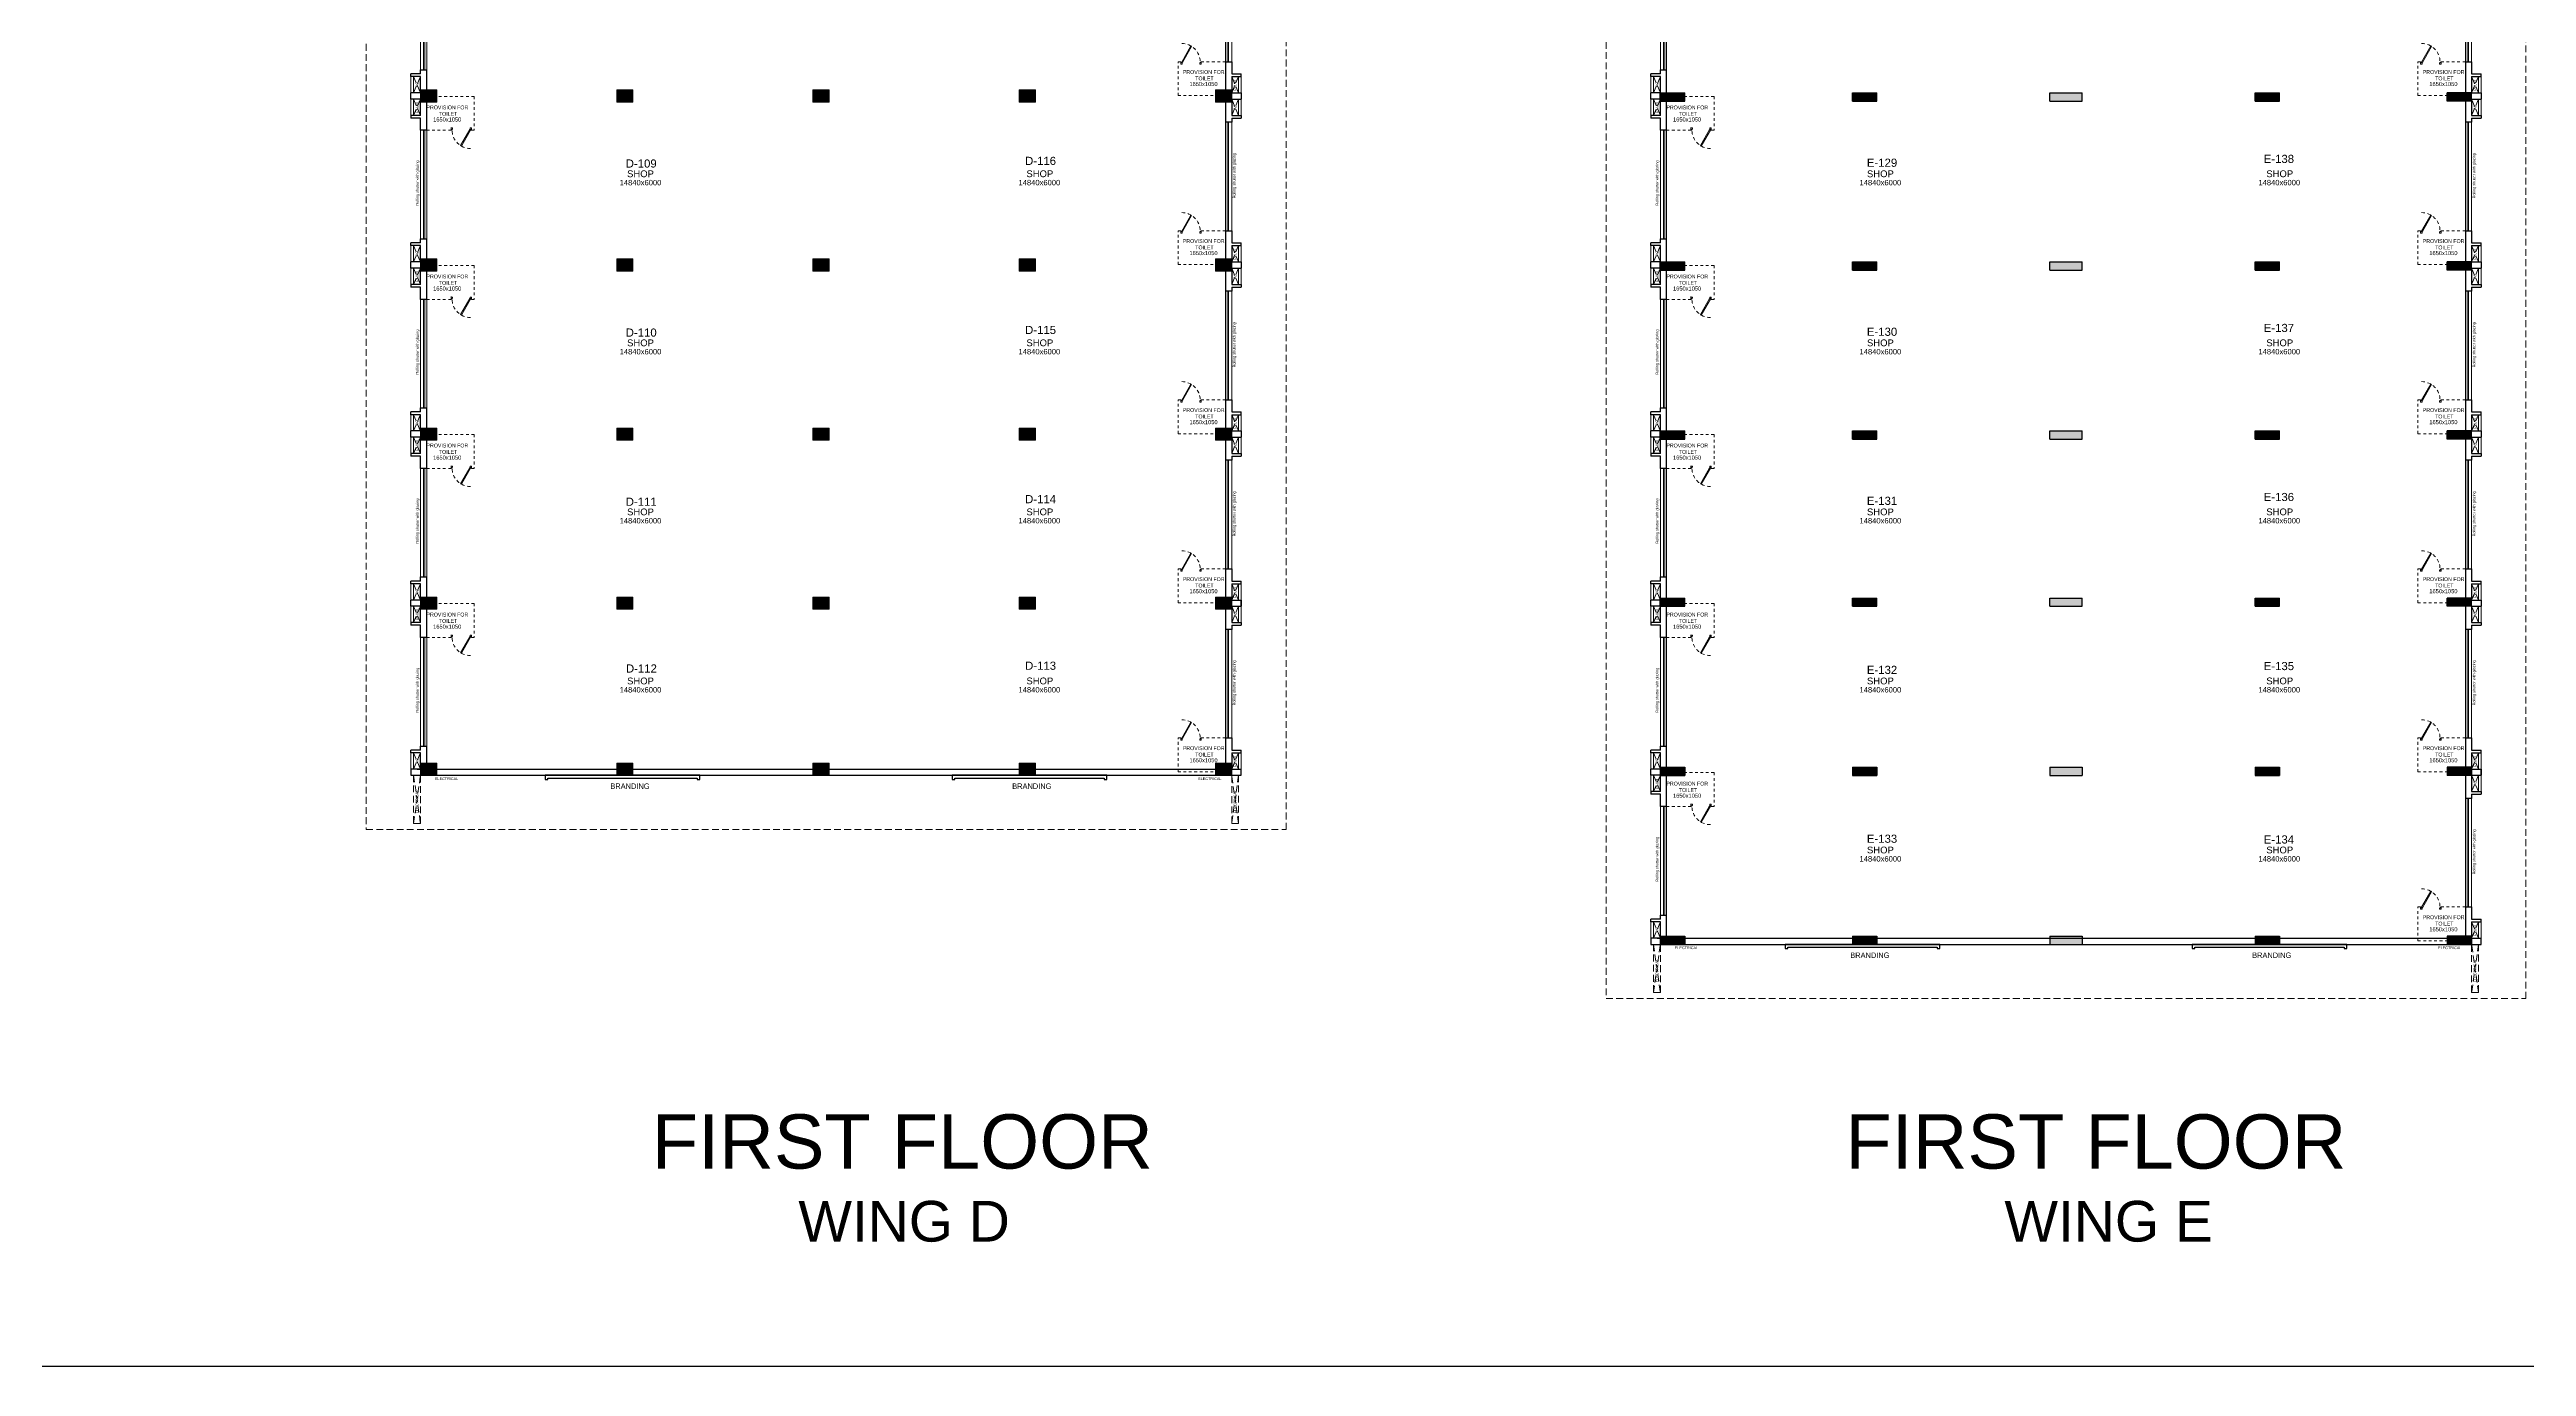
# Model space of a CAD drawing. Header units: metres. Extents: x 9819 to 10514, y 4405 to 4599.
# Drawn here: x 10059.3 to 10150.7, y 4405.1 to 4453.6 of the extents above; entities that cross this region are included whole.
import ezdxf
from ezdxf.enums import TextEntityAlignment as Align

# ---------------------------------------------------------------- set-up
doc = ezdxf.new("R2010")
doc.units = ezdxf.units.M
doc.header["$MEASUREMENT"] = 0
doc.linetypes.add('DASHED2', pattern=[0.375, 0.25, -0.125])
doc.linetypes.add('HIDDEN', pattern=[0.375, 0.25, -0.125])
for name, color, linetype in [('A_COL. NO', 4, 'Continuous'), ('A_SIGNAGE', 171, 'Continuous'), ('STRU. COL.', 1, 'Continuous')]:
    doc.layers.add(name, color=color, linetype=linetype)
for name, color, linetype, lineweight in [('A_DOOR-WIN', 23, 'Continuous', 9), ('A_DOTTED', 8, 'HIDDEN', 0), ('A_ELEC DOTTED', 31, 'DASHED2', 5), ('A_EXCAVATION', 15, 'Continuous', 20), ('A_LEDGE', 252, 'Continuous', 15), ('A_MISC', 8, 'Continuous', 20), ('A_SHOP NO.', 113, 'Continuous', 5), ('A_SILL 0.09', 9, 'Continuous', 9), ('A_TEXT', 7, 'Continuous', 5), ('A_WALL', 7, 'Continuous', 30), ('A_Wall Hatch', 8, 'Continuous', 5), ('COLUMN-FINAL', 210, 'Continuous', 20), ('Doorline', 251, 'DASHED2', 13)]:
    doc.layers.add(name, color=color, linetype=linetype, lineweight=lineweight)
doc.layers.get('A_COL. NO').off()
doc.styles.add('A', font='ARIALN.TTF')
doc.styles.get("Standard").update_dxf_attribs({"font": 'arial.ttf'})

# ---------------------------------------------------------------- blocks, each defined once
blk = doc.blocks.new('D 750')
at = {"layer": 'A_DOOR-WIN'}
for points in [[(-0.75, 0.075), (-0.75, 0), (-0.7, 0), (-0.7, 0.043), (-0.715, 0.043), (-0.715, 0.075)], [(-0.372, 0.665), (-0.035, 0.075), (-0.063, 0.059), (-0.4, 0.649)], [(0, 0.075), (0, 0), (-0.05, 0), (-0.05, 0.043), (-0.035, 0.043), (-0.035, 0.075)]]:
    blk.add_lwpolyline(points, close=True, dxfattribs=at)
at = {"layer": 'Doorline', "ltscale": 0.5}
blk.add_arc((-0.035, 0.075), 0.68, 90, 180, dxfattribs=at)
blk = doc.blocks.new('Typical shops 1st')
at = {"layer": 'A_DOOR-WIN'}
for p, q in [((0.465, -5.38), (0.465, -1.38)), ((0.515, -5.38), (0.515, -1.38)), ((30.095, -1.08), (30.095, -5.08)), ((30.145, -1.08), (30.145, -5.08))]:
    blk.add_line(p, q, dxfattribs=at)
at = {"layer": 'A_DOTTED'}
for p, q in [((0.1, -0.83), (0.35, -0.23)), ((0.1, -0.23), (0.35, -0.83)), ((30.51, -0.23), (30.26, -0.83)), ((30.51, -0.83), (30.26, -0.23)), ((0.1, -6.23), (0.35, -5.63)), ((0.1, -5.63), (0.35, -6.23)), ((30.51, -5.63), (30.26, -6.23)), ((30.51, -6.23), (30.26, -5.63))]:
    blk.add_line(p, q, dxfattribs=at)
at = {"layer": 'A_LEDGE'}
for p, q in [((0, -0.83), (0, -0.23)), ((0.1, -0.83), (0.1, -0.23)), ((30.51, -0.83), (30.51, -0.23)), ((30.61, -0.83), (30.61, -0.23)), ((0, -5.63), (0, -6.23)), ((0.1, -5.63), (0.1, -6.23)), ((30.51, -5.63), (30.51, -6.23)), ((30.61, -5.63), (30.61, -6.23))]:
    blk.add_line(p, q, dxfattribs=at)
at = {"layer": 'A_MISC', "linetype": 'DASHED2', "ltscale": 0.23}
for p, q in [((2.33, -0.13), (0.58, -0.13)), ((2.33, -0.13), (2.33, -1.38)), ((1.48, -1.38), (0.58, -1.38)), ((28.28, -6.33), (28.28, -5.08)), ((29.13, -5.08), (30.03, -5.08)), ((28.28, -6.33), (30.03, -6.33))]:
    blk.add_line(p, q, dxfattribs=at)
at = {"layer": 'A_MISC'}
for p, q in [((1.48, -1.28), (1.48, -1.38)), ((2.33, -1.38), (2.23, -1.38)), ((28.28, -5.08), (28.38, -5.08))]:
    blk.add_line(p, q, dxfattribs=at)
at = {"layer": 'A_SILL 0.09'}
for p, q in [((0.35, -5.38), (0.35, -1.38)), ((0.58, -1.38), (0.58, -5.38)), ((30.03, -5.08), (30.03, -1.08)), ((30.26, -1.08), (30.26, -5.08))]:
    blk.add_line(p, q, dxfattribs=at)
at = {"layer": 'A_WALL'}
for p, q in [((0, -0.23), (0, 0)), ((30.61, 0), (30.61, -0.23)), ((0.35, -0.23), (0, -0.23)), ((0.35, -0.83), (0, -0.83)), ((0, -0.83), (0, -0.93)), ((0.35, -0.83), (0.35, -0.23)), ((0.58, -1.38), (0.58, -0.13)), ((30.03, -0.23), (30.03, -1.08)), ((30.26, -0.23), (30.61, -0.23)), ((30.26, -0.23), (30.26, -0.83)), ((30.26, -0.83), (30.61, -0.83)), ((30.61, -0.83), (30.61, -0.93)), ((0.35, -0.93), (0, -0.93)), ((0.35, -1.38), (0.35, -0.93)), ((0.58, -1.38), (0.35, -1.38)), ((30.26, -1.08), (30.03, -1.08)), ((30.26, -0.93), (30.61, -0.93)), ((30.26, -0.93), (30.26, -1.08)), ((0.35, -5.53), (0.35, -5.38)), ((0.35, -5.38), (0.58, -5.38)), ((0.58, -6.23), (0.58, -5.38)), ((30.03, -5.08), (30.03, -6.33)), ((30.03, -5.08), (30.26, -5.08)), ((30.26, -5.08), (30.26, -5.53)), ((0.35, -5.53), (0, -5.53)), ((0, -5.63), (0, -5.53)), ((0.35, -5.63), (0, -5.63)), ((0.35, -6.23), (0, -6.23)), ((0.35, -6.23), (0.35, -5.63)), ((30.26, -5.53), (30.61, -5.53)), ((30.26, -5.63), (30.26, -6.23)), ((30.26, -5.63), (30.61, -5.63)), ((30.26, -6.23), (30.61, -6.23)), ((30.61, -5.63), (30.61, -5.53))]:
    blk.add_line(p, q, dxfattribs=at)
at = {"layer": 'A_MISC', "xscale": -1, "rotation": 180}
blk.add_blockref('D 750', (2.23, -1.293), dxfattribs=at)
at = {"layer": 'A_MISC', "xscale": -1}
blk.add_blockref('D 750', (28.38, -5.167), dxfattribs=at)
at = {"char_height": 0.1411, "width": 1.97366, "attachment_point": 1, "style": 'A'}
for insert in [(0.356, -0.466), (28.239, -5.39)]:
    blk.add_mtext('\\pxqc;PROVISION FOR\\P TOILET ', dxfattribs=dict(at, insert=insert))
at = {"layer": 'A_TEXT'}
for s, p in [('PLUM.', (0.274, -0.523)), ('AC', (30.436, -0.531)), ('Rolling shutter with glazing', (0.282, -3.321)), ('Rolling shutter with glazing', (30.399, -3.053)), ('AC', (0.274, -5.923)), ('PLUM.', (30.434, -5.936))]:
    blk.add_text(s, height=0.1, rotation=90, dxfattribs=at).set_placement(p, align=Align.CENTER)
for s, height, p in [('1650x1050', 0.15, (1.337, -1.055)), ('14840x6000', 0.2, (8.463, -3.407)), ('SHOP', 0.25, (8.463, -3.107)), ('14840x6000', 0.2, (23.168, -3.406)), ('SHOP', 0.25, (23.185, -3.106)), ('1650x1050', 0.15, (29.219, -5.979))]:
    blk.add_text(s, height=height, dxfattribs=at).set_placement(p, align=Align.CENTER)
blk = doc.blocks.new('Wing D Columns')
at = {"layer": 'COLUMN-FINAL'}
for color, points in [(1, [(0, 0), (0, -0.45), (0.6, -0.45), (0.6, 0)]), (3, [(14.47, 0), (14.47, -0.45), (15.07, -0.45), (15.07, 0)]), (3, [(22.075, 0), (22.075, -0.45), (22.675, -0.45), (22.675, 0)]), (3, [(7.235, 0), (7.235, -0.45), (7.835, -0.45), (7.835, 0)]), (1, [(29.31, 0), (29.31, -0.45), (29.91, -0.45), (29.91, 0)]), (1, [(0, -6.27), (0, -6.72), (0.6, -6.72), (0.6, -6.27)]), (3, [(7.235, -6.27), (7.235, -6.72), (7.835, -6.72), (7.835, -6.27)]), (3, [(14.47, -6.27), (14.47, -6.72), (15.07, -6.72), (15.07, -6.27)]), (3, [(22.075, -6.27), (22.075, -6.72), (22.675, -6.72), (22.675, -6.27)]), (1, [(29.31, -6.27), (29.31, -6.72), (29.91, -6.72), (29.91, -6.27)]), (1, [(0, -11.89), (0, -12.34), (0.6, -12.34), (0.6, -11.89)]), (3, [(7.235, -11.89), (7.235, -12.34), (7.835, -12.34), (7.835, -11.89)]), (3, [(14.47, -11.89), (14.47, -12.34), (15.07, -12.34), (15.07, -11.89)]), (3, [(22.075, -11.89), (22.075, -12.34), (22.675, -12.34), (22.675, -11.89)]), (1, [(29.31, -11.89), (29.31, -12.34), (29.91, -12.34), (29.91, -11.89)]), (1, [(0, -18.12), (0, -18.57), (0.6, -18.57), (0.6, -18.12)]), (3, [(7.235, -18.12), (7.235, -18.57), (7.835, -18.57), (7.835, -18.12)]), (3, [(14.47, -18.12), (14.47, -18.57), (15.07, -18.57), (15.07, -18.12)]), (3, [(22.075, -18.12), (22.075, -18.57), (22.675, -18.57), (22.675, -18.12)]), (1, [(29.31, -18.12), (29.31, -18.57), (29.91, -18.57), (29.91, -18.12)]), (1, [(0, -24.35), (0, -24.8), (0.6, -24.8), (0.6, -24.35)]), (3, [(7.235, -24.35), (7.235, -24.8), (7.835, -24.8), (7.835, -24.35)]), (3, [(14.47, -24.35), (14.47, -24.8), (15.07, -24.8), (15.07, -24.35)]), (3, [(22.075, -24.35), (22.075, -24.8), (22.675, -24.8), (22.675, -24.35)]), (1, [(29.31, -24.35), (29.31, -24.8), (29.91, -24.8), (29.91, -24.35)]), (4, [(0, -30.47), (0, -30.92), (0.75, -30.92), (0.75, -30.47)]), (1, [(7.235, -30.47), (7.235, -30.92), (7.835, -30.92), (7.835, -30.47)]), (1, [(14.47, -30.47), (14.47, -30.92), (15.07, -30.92), (15.07, -30.47)]), (1, [(22.075, -30.47), (22.075, -30.92), (22.675, -30.92), (22.675, -30.47)]), (4, [(29.16, -30.47), (29.16, -30.92), (29.91, -30.92), (29.91, -30.47)]), (4, [(0, -36.7), (0, -37.15), (0.75, -37.15), (0.75, -36.7)]), (1, [(7.235, -36.7), (7.235, -37.15), (7.835, -37.15), (7.835, -36.7)]), (3, [(14.47, -36.7), (14.47, -37.15), (15.07, -37.15), (15.07, -36.7)]), (1, [(22.075, -36.7), (22.075, -37.15), (22.675, -37.15), (22.675, -36.7)]), (4, [(29.16, -36.7), (29.16, -37.15), (29.91, -37.15), (29.91, -36.7)]), (1, [(0, -42.82), (0, -43.27), (0.6, -43.27), (0.6, -42.82)]), (3, [(7.235, -42.82), (7.235, -43.27), (7.835, -43.27), (7.835, -42.82)]), (3, [(14.47, -42.82), (14.47, -43.27), (15.07, -43.27), (15.07, -42.82)]), (3, [(22.075, -42.82), (22.075, -43.27), (22.675, -43.27), (22.675, -42.82)]), (1, [(29.31, -42.82), (29.31, -43.27), (29.91, -43.27), (29.91, -42.82)]), (1, [(0, -49.05), (0, -49.5), (0.6, -49.5), (0.6, -49.05)]), (3, [(7.235, -49.05), (7.235, -49.5), (7.835, -49.5), (7.835, -49.05)]), (3, [(14.47, -49.05), (14.47, -49.5), (15.07, -49.5), (15.07, -49.05)]), (3, [(22.075, -49.05), (22.075, -49.5), (22.675, -49.5), (22.675, -49.05)]), (1, [(29.31, -49.05), (29.31, -49.5), (29.91, -49.5), (29.91, -49.05)]), (1, [(0, -55.28), (0, -55.73), (0.6, -55.73), (0.6, -55.28)]), (3, [(7.235, -55.28), (7.235, -55.73), (7.835, -55.73), (7.835, -55.28)]), (3, [(14.47, -55.28), (14.47, -55.73), (15.07, -55.73), (15.07, -55.28)]), (3, [(22.075, -55.28), (22.075, -55.73), (22.675, -55.73), (22.675, -55.28)]), (1, [(29.31, -55.28), (29.31, -55.73), (29.91, -55.73), (29.91, -55.28)]), (1, [(0, -61.51), (0, -61.96), (0.6, -61.96), (0.6, -61.51)]), (3, [(7.235, -61.51), (7.235, -61.96), (7.835, -61.96), (7.835, -61.51)]), (3, [(14.47, -61.51), (14.47, -61.96), (15.07, -61.96), (15.07, -61.51)]), (3, [(22.075, -61.51), (22.075, -61.96), (22.675, -61.96), (22.675, -61.51)]), (1, [(29.31, -61.51), (29.31, -61.96), (29.91, -61.96), (29.91, -61.51)]), (1, [(0, -67.63), (0, -68.08), (0.6, -68.08), (0.6, -67.63)]), (1, [(7.235, -67.635), (7.235, -68.085), (7.835, -68.085), (7.835, -67.635)]), (2, [(14.47, -67.63), (14.47, -68.08), (15.07, -68.08), (15.07, -67.63)]), (1, [(22.075, -67.63), (22.075, -68.08), (22.675, -68.08), (22.675, -67.63)]), (1, [(29.31, -67.63), (29.31, -68.08), (29.91, -68.08), (29.91, -67.63)])]:
    blk.add_hatch(color=color, dxfattribs=at).paths.add_polyline_path(points)
h = blk.add_hatch(color=30, dxfattribs=at)
h.dxf.hatch_style = 1
h.paths.add_polyline_path([(2.73, -31.44), (2.96, -31.44), (2.96, -30.69), (2.73, -30.69)])
h = blk.add_hatch(color=30, dxfattribs=at)
h.dxf.hatch_style = 1
h.paths.add_polyline_path([(9.49, -30.69), (9.49, -30.92), (10.24, -30.92), (10.24, -30.69)])
h = blk.add_hatch(color=86, dxfattribs=at)
h.dxf.hatch_style = 1
h.paths.add_polyline_path([(17.97, -30.92), (17.97, -30.69), (17.22, -30.69), (17.22, -30.92)])
h = blk.add_hatch(color=190, dxfattribs=at)
h.dxf.hatch_style = 1
h.paths.add_polyline_path([(20.92, -31.29), (21.15, -31.29), (21.15, -30.69), (20.92, -30.69)])
h = blk.add_hatch(color=5, dxfattribs=at)
h.dxf.hatch_style = 1
h.paths.add_polyline_path([(0, -34.45), (0.23, -34.45), (0.23, -33.7), (0, -33.7)])
h = blk.add_hatch(color=30, dxfattribs=at)
h.dxf.hatch_style = 1
h.paths.add_polyline_path([(2.73, -34.45), (2.96, -34.45), (2.96, -33.7), (2.73, -33.7)])
h = blk.add_hatch(color=11, dxfattribs=at)
h.dxf.hatch_style = 1
h.paths.add_polyline_path([(14.84, -34.45), (15.07, -34.45), (15.07, -33.7), (14.84, -33.7)])
h = blk.add_hatch(color=86, dxfattribs=at)
h.dxf.hatch_style = 1
h.paths.add_polyline_path([(17.22, -34.45), (17.45, -34.45), (17.45, -33.7), (17.22, -33.7)])
h = blk.add_hatch(color=30, dxfattribs=at)
h.dxf.hatch_style = 1
h.paths.add_polyline_path([(9.49, -34.22), (9.49, -34.45), (10.24, -34.45), (10.24, -34.22)])
h = blk.add_hatch(color=190, dxfattribs=at)
h.dxf.hatch_style = 1
h.paths.add_polyline_path([(20.92, -34.45), (21.15, -34.45), (21.15, -33.85), (20.92, -33.85)])
h = blk.add_hatch(color=231, dxfattribs=at)
h.dxf.hatch_style = 1
h.paths.add_polyline_path([(23.15, -34.22), (23.15, -34.45), (23.9, -34.45), (23.9, -34.22)])
h = blk.add_hatch(color=30, dxfattribs=at)
h.dxf.hatch_style = 1
h.paths.add_polyline_path([(29.31, -34.22), (29.31, -34.45), (29.91, -34.45), (29.91, -34.22)])
at = {"layer": 'COLUMN-FINAL', "color": 1}
for points in [[(0, 0), (0, -0.45), (0.6, -0.45), (0.6, 0)], [(29.31, 0), (29.31, -0.45), (29.91, -0.45), (29.91, 0)], [(0, -6.27), (0, -6.72), (0.6, -6.72), (0.6, -6.27)], [(29.31, -6.27), (29.31, -6.72), (29.91, -6.72), (29.91, -6.27)], [(0, -11.89), (0, -12.34), (0.6, -12.34), (0.6, -11.89)], [(29.31, -11.89), (29.31, -12.34), (29.91, -12.34), (29.91, -11.89)], [(0, -18.12), (0, -18.57), (0.6, -18.57), (0.6, -18.12)], [(29.31, -18.12), (29.31, -18.57), (29.91, -18.57), (29.91, -18.12)], [(0, -24.35), (0, -24.8), (0.6, -24.8), (0.6, -24.35)], [(29.31, -24.35), (29.31, -24.8), (29.91, -24.8), (29.91, -24.35)], [(7.235, -30.47), (7.235, -30.92), (7.835, -30.92), (7.835, -30.47)], [(14.47, -30.47), (14.47, -30.92), (15.07, -30.92), (15.07, -30.47)], [(22.075, -30.47), (22.075, -30.92), (22.675, -30.92), (22.675, -30.47)], [(7.235, -36.7), (7.235, -37.15), (7.835, -37.15), (7.835, -36.7)], [(22.075, -36.7), (22.075, -37.15), (22.675, -37.15), (22.675, -36.7)], [(0, -42.82), (0, -43.27), (0.6, -43.27), (0.6, -42.82)], [(29.31, -42.82), (29.31, -43.27), (29.91, -43.27), (29.91, -42.82)], [(0, -49.05), (0, -49.5), (0.6, -49.5), (0.6, -49.05)], [(29.31, -49.05), (29.31, -49.5), (29.91, -49.5), (29.91, -49.05)], [(0, -55.28), (0, -55.73), (0.6, -55.73), (0.6, -55.28)], [(29.31, -55.28), (29.31, -55.73), (29.91, -55.73), (29.91, -55.28)], [(0, -61.51), (0, -61.96), (0.6, -61.96), (0.6, -61.51)], [(29.31, -61.51), (29.31, -61.96), (29.91, -61.96), (29.91, -61.51)], [(0, -67.63), (0, -68.08), (0.6, -68.08), (0.6, -67.63)], [(7.235, -67.635), (7.235, -68.085), (7.835, -68.085), (7.835, -67.635)], [(22.075, -67.63), (22.075, -68.08), (22.675, -68.08), (22.675, -67.63)], [(29.31, -67.63), (29.31, -68.08), (29.91, -68.08), (29.91, -67.63)]]:
    blk.add_lwpolyline(points, close=True, dxfattribs=at)
at = {"layer": 'COLUMN-FINAL', "color": 3}
for points in [[(14.47, 0), (14.47, -0.45), (15.07, -0.45), (15.07, 0)], [(22.075, 0), (22.075, -0.45), (22.675, -0.45), (22.675, 0)], [(7.235, 0), (7.235, -0.45), (7.835, -0.45), (7.835, 0)], [(7.235, -6.27), (7.235, -6.72), (7.835, -6.72), (7.835, -6.27)], [(14.47, -6.27), (14.47, -6.72), (15.07, -6.72), (15.07, -6.27)], [(22.075, -6.27), (22.075, -6.72), (22.675, -6.72), (22.675, -6.27)], [(7.235, -11.89), (7.235, -12.34), (7.835, -12.34), (7.835, -11.89)], [(14.47, -11.89), (14.47, -12.34), (15.07, -12.34), (15.07, -11.89)], [(22.075, -11.89), (22.075, -12.34), (22.675, -12.34), (22.675, -11.89)], [(7.235, -18.12), (7.235, -18.57), (7.835, -18.57), (7.835, -18.12)], [(14.47, -18.12), (14.47, -18.57), (15.07, -18.57), (15.07, -18.12)], [(22.075, -18.12), (22.075, -18.57), (22.675, -18.57), (22.675, -18.12)], [(7.235, -24.35), (7.235, -24.8), (7.835, -24.8), (7.835, -24.35)], [(14.47, -24.35), (14.47, -24.8), (15.07, -24.8), (15.07, -24.35)], [(22.075, -24.35), (22.075, -24.8), (22.675, -24.8), (22.675, -24.35)], [(14.47, -36.7), (14.47, -37.15), (15.07, -37.15), (15.07, -36.7)], [(7.235, -42.82), (7.235, -43.27), (7.835, -43.27), (7.835, -42.82)], [(14.47, -42.82), (14.47, -43.27), (15.07, -43.27), (15.07, -42.82)], [(22.075, -42.82), (22.075, -43.27), (22.675, -43.27), (22.675, -42.82)], [(7.235, -49.05), (7.235, -49.5), (7.835, -49.5), (7.835, -49.05)], [(14.47, -49.05), (14.47, -49.5), (15.07, -49.5), (15.07, -49.05)], [(22.075, -49.05), (22.075, -49.5), (22.675, -49.5), (22.675, -49.05)], [(7.235, -55.28), (7.235, -55.73), (7.835, -55.73), (7.835, -55.28)], [(14.47, -55.28), (14.47, -55.73), (15.07, -55.73), (15.07, -55.28)], [(22.075, -55.28), (22.075, -55.73), (22.675, -55.73), (22.675, -55.28)], [(7.235, -61.51), (7.235, -61.96), (7.835, -61.96), (7.835, -61.51)], [(14.47, -61.51), (14.47, -61.96), (15.07, -61.96), (15.07, -61.51)], [(22.075, -61.51), (22.075, -61.96), (22.675, -61.96), (22.675, -61.51)]]:
    blk.add_lwpolyline(points, close=True, dxfattribs=at)
at = {"layer": 'COLUMN-FINAL', "color": 4}
for points in [[(0, -30.47), (0, -30.92), (0.75, -30.92), (0.75, -30.47)], [(29.16, -30.47), (29.16, -30.92), (29.91, -30.92), (29.91, -30.47)], [(0, -36.7), (0, -37.15), (0.75, -37.15), (0.75, -36.7)], [(29.16, -36.7), (29.16, -37.15), (29.91, -37.15), (29.91, -36.7)]]:
    blk.add_lwpolyline(points, close=True, dxfattribs=at)
at = {"layer": 'COLUMN-FINAL', "color": 30}
for points in [[(2.73, -31.44), (2.96, -31.44), (2.96, -30.69), (2.73, -30.69)], [(9.49, -30.69), (9.49, -30.92), (10.24, -30.92), (10.24, -30.69)], [(2.73, -34.45), (2.96, -34.45), (2.96, -33.7), (2.73, -33.7)], [(9.49, -34.22), (9.49, -34.45), (10.24, -34.45), (10.24, -34.22)], [(29.31, -34.22), (29.31, -34.45), (29.91, -34.45), (29.91, -34.22)]]:
    blk.add_lwpolyline(points, close=True, dxfattribs=at)
at = {"layer": 'COLUMN-FINAL', "color": 86}
for points in [[(17.97, -30.92), (17.97, -30.69), (17.22, -30.69), (17.22, -30.92)], [(17.22, -34.45), (17.45, -34.45), (17.45, -33.7), (17.22, -33.7)]]:
    blk.add_lwpolyline(points, close=True, dxfattribs=at)
at = {"layer": 'COLUMN-FINAL', "color": 190}
for points in [[(20.92, -31.29), (21.15, -31.29), (21.15, -30.69), (20.92, -30.69)], [(20.92, -34.45), (21.15, -34.45), (21.15, -33.85), (20.92, -33.85)]]:
    blk.add_lwpolyline(points, close=True, dxfattribs=at)
at = {"layer": 'COLUMN-FINAL', "color": 5}
blk.add_lwpolyline([(0, -34.45), (0.23, -34.45), (0.23, -33.7), (0, -33.7)], close=True, dxfattribs=at)
at = {"layer": 'COLUMN-FINAL', "color": 11}
blk.add_lwpolyline([(14.84, -34.45), (15.07, -34.45), (15.07, -33.7), (14.84, -33.7)], close=True, dxfattribs=at)
at = {"layer": 'COLUMN-FINAL', "color": 231}
blk.add_lwpolyline([(23.15, -34.22), (23.15, -34.45), (23.9, -34.45), (23.9, -34.22)], close=True, dxfattribs=at)
at = {"layer": 'COLUMN-FINAL', "color": 2}
blk.add_lwpolyline([(14.47, -67.63), (14.47, -68.08), (15.07, -68.08), (15.07, -67.63)], close=True, dxfattribs=at)
blk = doc.blocks.new('WING-D REVISED COLU.')
at = {"layer": 'A_EXCAVATION'}
blk.add_blockref('Wing D Columns', (5532.543, -8729.918), dxfattribs=at)
blk = doc.blocks.new('col')
at = {"linetype": 'Continuous'}
blk.add_hatch(color=256, dxfattribs=at).paths.add_polyline_path([(0, 0), (1, 0), (1, 1), (0, 1), (0, 0)])
at = {"linetype": 'Continuous', "lineweight": 25}
for p, q in [((0, 1), (1, 1)), ((0, 1), (0, 0)), ((1, 1), (1, 0)), ((0, 0), (1, 0))]:
    blk.add_line(p, q, dxfattribs=at)
blk = doc.blocks.new('WING-E REVISED COLU.')
at = {"layer": 'STRU. COL.', "zscale": 0.23}
for p, xscale, yscale, rotation in [((5452.425, -8836.166), -0.3, 0.9, 180), ((5460.075, -8836.166), 0.3, 0.9, 180), ((5467.495, -8836.166), 0.3, 1.2, 180), ((5474.915, -8836.166), -0.9000000000000005, 0.3000000000000001, 90), ((5482.335, -8836.166), 0.3, 0.9, 180), ((5467.495, -8842.171), -1.2, 0.3, 90), ((5474.915, -8842.171), -1.2, 0.3, 90), ((5455.155, -8866.856), 0.23, 0.75, 270), ((5473.575, -8866.856), -0.2300000000000001, 0.7500000000000002, 90), ((5475.805, -8867.086), -1.2, 0.3, 359.9999999999758), ((5452.425, -8870.616), -0.6, 0.23, 270), ((5455.155, -8870.616), -0.6, 0.23, 270), ((5467.265, -8870.616), -0.6, 0.23, 270), ((5469.645, -8870.616), -0.6, 0.23, 270), ((5473.345, -8870.616), -0.6, 0.23, 270), ((5458.363, -8870.386), -0.6, 0.23, 180), ((5461.915, -8870.386), -0.6, 0.23, 180), ((5475.575, -8870.386), -0.6, 0.23, 180), ((5479.255, -8870.386), 0.6, 0.23, 180), ((5482.335, -8870.386), 0.6, 0.23, 180), ((5452.425, -8872.866), -0.6, 0.45, 180), ((5455.893, -8872.866), -0.75, 0.23, 180), ((5459.51, -8872.866), -0.9, 0.3, 180), ((5463.295, -8872.866), -0.75, 0.23, 180), ((5466.93, -8872.866), -0.9, 0.3, 180), ((5471.465, -8872.866), 0.75, 0.23, 180), ((5474.35, -8872.866), -0.9, 0.3, 180), ((5478.868, -8872.866), 0.75, 0.23, 180), ((5482.335, -8872.866), 0.6, 0.45, 180), ((5452.425, -8879.096), -0.9, 0.3, 180), ((5459.51, -8879.096), -0.9, 0.3, 180), ((5466.78, -8879.096), -1.2, 0.3, 180), ((5474.35, -8879.096), -0.9, 0.3, 180), ((5482.335, -8879.096), 0.9, 0.3, 180), ((5452.425, -8885.326), -0.9, 0.3, 180), ((5459.51, -8885.326), -0.9, 0.3, 180), ((5466.78, -8885.326), -1.2, 0.3, 180), ((5474.35, -8885.326), -0.9, 0.3, 180), ((5482.335, -8885.326), 0.9, 0.3, 180), ((5452.425, -8891.556), -0.9, 0.3, 180), ((5459.51, -8891.556), -0.9, 0.3, 180), ((5466.78, -8891.556), -1.2, 0.3, 180), ((5474.35, -8891.556), -0.9, 0.3, 180), ((5482.335, -8891.556), 0.9, 0.3, 180), ((5452.425, -8897.716), -0.9, 0.3, 180), ((5459.51, -8897.716), -0.9, 0.3, 180), ((5466.78, -8897.716), -1.2, 0.3, 180), ((5474.35, -8897.716), -0.9, 0.3, 180), ((5482.335, -8897.716), 0.9, 0.3, 180)]:
    blk.add_blockref('col', p, dxfattribs=dict(at, xscale=xscale, yscale=yscale, rotation=rotation))
for p, xscale, yscale in [((5452.725, -8842.886), -0.3, 0.9), ((5460.075, -8843.371), -0.3, 1.2), ((5482.335, -8842.886), -0.3, 0.9), ((5452.425, -8848.396), 0.9, 0.3), ((5459.51, -8848.396), 0.9, 0.3), ((5466.78, -8848.396), 1.2, 0.3), ((5474.35, -8848.396), 0.9, 0.3), ((5482.335, -8848.396), -0.9, 0.3), ((5452.425, -8854.626), 0.9, 0.3), ((5459.51, -8854.626), 0.9, 0.3), ((5466.78, -8854.626), 1.2, 0.3), ((5474.35, -8854.626), 0.9, 0.3), ((5482.335, -8854.626), -0.9, 0.3), ((5452.425, -8860.856), 0.9, 0.3), ((5459.51, -8860.856), 0.9, 0.3), ((5466.78, -8860.856), 1.2, 0.3), ((5474.35, -8860.856), 0.9, 0.3), ((5482.335, -8860.856), -0.9, 0.3), ((5452.425, -8867.086), 0.6, 0.45), ((5459.21, -8867.086), 0.9, 0.3), ((5461.455, -8867.086), 0.75, 0.23), ((5466.93, -8867.086), 0.9, 0.3), ((5470.245, -8867.086), -0.6, 0.23), ((5479.255, -8867.086), -0.6, 0.23), ((5482.335, -8867.086), -0.6, 0.45), ((5452.425, -8904.246), 0.9, 0.3), ((5459.51, -8904.246), 0.9, 0.3), ((5466.78, -8904.246), 1.2, 0.3), ((5474.35, -8904.246), 0.9, 0.3), ((5482.335, -8904.246), -0.9, 0.3), ((5452.425, -8910.476), 0.9, 0.3), ((5459.51, -8910.476), 0.9, 0.3), ((5466.78, -8910.476), 1.2, 0.3), ((5474.35, -8910.476), 0.9, 0.3), ((5482.335, -8910.476), -0.9, 0.3)]:
    blk.add_blockref('col', p, dxfattribs=dict(at, xscale=xscale, yscale=yscale))

msp = doc.modelspace()

# ---------------------------------------------------------------- linework, layer by layer
msp.add_lwpolyline([(9907.8601, 4599.1913), (10513.7871, 4599.1913), (10513.7871, 4405.0688), (9907.8601, 4405.0688)], close=True)
at = {"layer": 'A_DOTTED'}
msp.add_lwpolyline([(10194.3455, 4418.6228), (10196.3455, 4418.6228), (10196.3455, 4496.9328), (10162.4355, 4496.9328), (10162.4355, 4464.2428), (10150.6355, 4464.2428), (10150.6355, 4496.9328), (10116.7255, 4496.9328), (10116.7255, 4464.2428), (10104.9255, 4464.2428), (10104.9255, 4496.9328), (10071.0155, 4496.9328), (10071.0155, 4424.8528), (10104.9255, 4424.8528), (10104.9255, 4458.0028), (10116.7255, 4458.0028), (10116.7255, 4418.6228), (10150.6355, 4418.6228), (10150.6355, 4458.0028), (10162.4355, 4458.0028), (10162.4355, 4418.6228), (10196.3455, 4418.6228)], dxfattribs=at)
at = {"layer": 'A_ELEC DOTTED'}
for points in [[(10072.7655, 4426.8528), (10072.7655, 4425.0828), (10073.0155, 4425.0828), (10073.0155, 4426.8528), (10072.7655, 4426.8528), (10073.0155, 4425.0828), (10072.7655, 4425.0828), (10073.0155, 4426.8528)], [(10103.1755, 4426.8528), (10103.1755, 4425.0828), (10102.9255, 4425.0828), (10102.9255, 4426.8528), (10103.1755, 4426.8528), (10102.9255, 4425.0828), (10103.1755, 4425.0828), (10102.9255, 4426.8528)], [(10118.4755, 4420.6228), (10118.4755, 4418.8528), (10118.7255, 4418.8528), (10118.7255, 4420.6228), (10118.4755, 4420.6228), (10118.7255, 4418.8528), (10118.4755, 4418.8528), (10118.7255, 4420.6228)], [(10148.8855, 4420.6228), (10148.8855, 4418.8528), (10148.6355, 4418.8528), (10148.6355, 4420.6228), (10148.8855, 4420.6228), (10148.6355, 4418.8528), (10148.8855, 4418.8528), (10148.6355, 4420.6228)]]:
    msp.add_lwpolyline(points, close=True, dxfattribs=at)
at = {"layer": 'A_SIGNAGE', "color": 6}
for points in [[(10077.6155, 4426.8528), (10077.6155, 4426.7028), (10077.7155, 4426.7028), (10077.7155, 4426.7528), (10083.2205, 4426.7528), (10083.2205, 4426.7028), (10083.3205, 4426.7028), (10083.3205, 4426.8528)], [(10092.6205, 4426.8528), (10092.6205, 4426.7028), (10092.7205, 4426.7028), (10092.7205, 4426.7528), (10098.2255, 4426.7528), (10098.2255, 4426.7028), (10098.3255, 4426.7028), (10098.3255, 4426.8528)], [(10123.3255, 4420.6228), (10123.3255, 4420.4728), (10123.4255, 4420.4728), (10123.4255, 4420.5228), (10128.9305, 4420.5228), (10128.9305, 4420.4728), (10129.0305, 4420.4728), (10129.0305, 4420.6228)], [(10138.3305, 4420.6228), (10138.3305, 4420.4728), (10138.4305, 4420.4728), (10138.4305, 4420.5228), (10143.9355, 4420.5228), (10143.9355, 4420.4728), (10144.0355, 4420.4728), (10144.0355, 4420.6228)]]:
    msp.add_lwpolyline(points, close=True, dxfattribs=at)
at = {"layer": 'A_WALL'}
for p, q in [((10072.6655, 4433.0828), (10072.6655, 4433.3128)), ((10103.2755, 4433.0828), (10103.2755, 4433.3128)), ((10118.3755, 4426.8528), (10118.3755, 4427.0828)), ((10148.9855, 4426.8528), (10148.9855, 4427.0828))]:
    msp.add_line(p, q, dxfattribs=at)
for points in [[(10072.6655, 4427.0828), (10072.6655, 4426.8528), (10103.2755, 4426.8528), (10103.2755, 4427.0828)], [(10072.8955, 4427.0828), (10103.0455, 4427.0828)]]:
    msp.add_lwpolyline(points, dxfattribs=at)
at = {"layer": 'A_WALL', "transparency": 33554687}
for points in [[(10118.3755, 4420.8528), (10118.3755, 4420.6228), (10148.9855, 4420.6228), (10148.9855, 4420.8528)], [(10118.6055, 4420.8528), (10148.7555, 4420.8528)]]:
    msp.add_lwpolyline(points, dxfattribs=at)

# ---------------------------------------------------------------- block references
at = {"layer": 'A_COL. NO'}
for name, p in [('WING-D REVISED COLU.', (4540.4727, 13224.8507)), ('WING-E REVISED COLU.', (4666.3003, 13331.0986))]:
    msp.add_blockref(name, p, dxfattribs=at)
at = {"layer": 'A_Wall Hatch'}
for p in [(10072.6655, 4458.2328), (10118.3755, 4458.2328), (10072.6655, 4452.0028), (10118.3755, 4452.0028), (10072.6655, 4445.7728), (10118.3755, 4445.7728), (10072.6655, 4439.5428), (10118.3755, 4439.5428), (10072.6655, 4433.3128), (10118.3755, 4433.3128), (10118.3755, 4427.0828)]:
    msp.add_blockref('Typical shops 1st', p, dxfattribs=at)

# ---------------------------------------------------------------- texts
at = {"layer": 'A_SHOP NO.'}
for s, p in [('D-109', (10081.1544, 4449.25)), ('D-116', (10095.877, 4449.3467)), ('E-129', (10126.8992, 4449.2795)), ('E-138', (10141.5296, 4449.4202)), ('D-115', (10095.877, 4443.1167)), ('E-130', (10126.8992, 4443.0497)), ('E-137', (10141.5296, 4443.1904)), ('D-110', (10081.1544, 4443.02)), ('D-111', (10081.1544, 4436.7849)), ('D-114', (10095.877, 4436.8816)), ('E-131', (10126.8992, 4436.8197)), ('E-136', (10141.5296, 4436.9604)), ('D-112', (10081.1627, 4430.6401)), ('D-113', (10095.877, 4430.7422)), ('E-132', (10126.8992, 4430.5897)), ('E-135', (10141.5296, 4430.7304)), ('E-133', (10126.8992, 4424.368)), ('E-134', (10141.5296, 4424.34))]:
    msp.add_text(s, height=0.3, dxfattribs=at).set_placement(p, align=Align.CENTER)
at = {"layer": 'A_SIGNAGE', "color": 6, "char_height": 0.2, "attachment_point": 1, "style": 'A'}
for insert in [(10080.0172, 4426.5528), (10094.8313, 4426.5528), (10125.7272, 4420.3228), (10140.5413, 4420.3228)]:
    msp.add_mtext_dynamic_manual_height_columns('BRANDING', width=1.232295, gutter_width=1, heights=[0], dxfattribs=dict(at, insert=insert))
at = {"layer": 'A_TEXT'}
for p in [(10072.94, 4425.8829), (10103.101, 4425.8829), (10118.65, 4419.6529), (10148.811, 4419.6529)]:
    msp.add_text('ELECTRICAL', height=0.1, rotation=90, dxfattribs=at).set_placement(p, align=Align.CENTER)
for s, height, p in [('ELECTRICAL', 0.1, (10073.9793, 4426.6773)), ('ELECTRICAL', 0.1, (10102.1193, 4426.6773)), ('ELECTRICAL', 0.1, (10119.6893, 4420.4473)), ('ELECTRICAL', 0.1, (10147.8293, 4420.4473)), ('FIRST FLOOR', 2, (10090.7812, 4412.3599)), ('FIRST FLOOR', 2, (10134.7812, 4412.3599))]:
    msp.add_text(s, height=height, dxfattribs=at).set_placement(p, align=Align.CENTER)
at = {"layer": 'A_TEXT', "char_height": 1.5, "attachment_point": 1}
for s, insert in [('\\pxqc;WING D', (10086.5582, 4411.1695)), ('\\pxqc;WING E', (10130.963, 4411.1695))]:
    msp.add_mtext_dynamic_manual_height_columns(s, width=8.576109, gutter_width=1, heights=[0], dxfattribs=dict(at, insert=insert))

doc.saveas('drawing.dxf')
